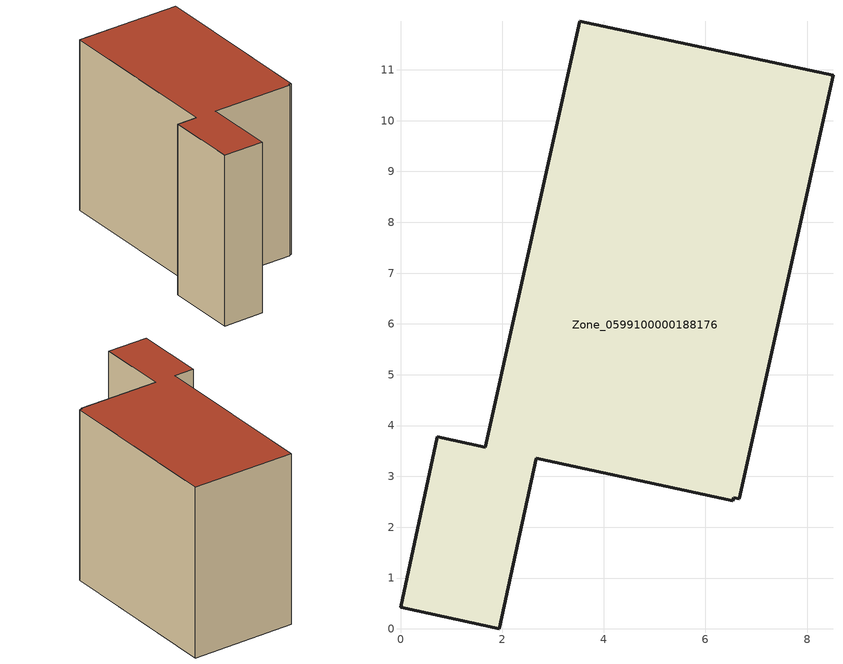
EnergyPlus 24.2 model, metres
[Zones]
Zone_0599100000188176
 floor ground (C_G): 1.95,0 0,0.42 0.72,3.78 1.67,3.58 3.53,11.96 8.51,10.89 6.66,2.56 6.56,2.58 6.54,2.52 2.67,3.36 z0
 wall outside (C_F): 0,0.42 1.95,0 2.67,3.36 6.54,2.52 6.56,2.58 6.66,2.56 8.51,10.89 3.53,11.96 1.67,3.58 0.72,3.78 0,0.42 z0:8.39
 roof outside (C_R): 6.54,2.52 6.56,2.58 6.66,2.56 8.51,10.89 3.53,11.96 1.67,3.58 0.72,3.78 0,0.42 1.95,0 2.67,3.36 z8.39
[BUILDING]
Pand.0599100000188176: North Axis=0; Terrain=City; Loads Convergence Tolerance Value=0.04; Temperature Convergence Tolerance Value=0.4; Solar Distribution=FullExterior; Maximum Number of Warmup Days=25; Minimum Number of Warmup Days=1
[Site:Location]
Rotterdam.The.Hague.AP_ZH_NLD Design_Conditions: Latitude=51.96; Longitude=4.45; Time Zone=1; Elevation=-4.5
[SITE:GROUNDTEMPERATURE:BUILDINGSURFACE]
18, 18, 18, 18, 18, 18, 18, 18, 18, 18, 18, 18
[MATERIAL] Thermal Absorptance=0.9; Solar Absorptance=0.7; Visible Absorptance=0.7
Name | Roughness | Thickness | Conductivity | Density | Specific Heat
G.TI.1975-1991 | MediumSmooth | 0.15 | 0.288461 | 540 | 1210
F.TI.1975-1991 | Rough | 0.3 | 0.230769 | 1920 | 840
R.TI.1975-1991 | MediumRough | 0.2 | 0.153846 | 1500 | 1000
[CONSTRUCTION]
C_G: G.TI.1975-1991
C_F: F.TI.1975-1991
C_R: R.TI.1975-1991
[ZONE]
Zone_0599100000188176: Type=1; Multiplier=1; Ceiling Height=Autocalculate; Volume=Autocalculate; Floor Area=autocalculate; Part of Total Floor Area=Yes
[ZONEINFILTRATION:DESIGNFLOWRATE]
Infil_Zone_0599100000188176: Zone or ZoneList or Space or SpaceList=Zone_0599100000188176; Schedule=AlwaysOn; Design Flow Rate Calculation Method=Flow/Area; Flow Rate per Floor Area=0.003; Constant Term Coefficient=1; Temperature Term Coefficient=0; Velocity Term Coefficient=0; Velocity Squared Term Coefficient=0
[HVACTEMPLATE:ZONE:IDEALLOADSAIRSYSTEM]
Zone_0599100000188176: Maximum Heating Supply Air Temperature=50; Minimum Cooling Supply Air Temperature=13; Maximum Heating Supply Air Humidity Ratio=0.0156; Minimum Cooling Supply Air Humidity Ratio=0.0077; Heating Limit=NoLimit; Cooling Limit=NoLimit; Dehumidification Control Type=ConstantSensibleHeatRatio; Cooling Sensible Heat Ratio=0.7; Dehumidification Setpoint=60; Humidification Control Type=None; Humidification Setpoint=30; Outdoor Air Method=None; Outdoor Air Flow Rate per Person=0.00944; Outdoor Air Flow Rate per Zone Floor Area=0; Outdoor Air Flow Rate per Zone=0; Demand Controlled Ventilation Type=None; Outdoor Air Economizer Type=NoEconomizer; Heat Recovery Type=None; Sensible Heat Recovery Effectiveness=0.7; Latent Heat Recovery Effectiveness=0.65
[ZONECONTROL:THERMOSTAT]
ThermostatControl_Zone_0599100000188176: Zone or ZoneList=Zone_0599100000188176; Control Type Schedule=DualSetpointControlType; Control 1=Thermostat_Zone_0599100000188176; Temperature Difference Between Cutout And Setpoint=0
[THERMOSTATSETPOINT:DUALSETPOINT]
Thermostat_Zone_0599100000188176: Heating Setpoint Temperature Schedule=HeatingSetpoint_Zone_0599100000188176; Cooling Setpoint Temperature Schedule=CoolingSetpoint_Zone_0599100000188176
[SCHEDULE:COMPACT]
HeatingSetpoint_Zone_0599100000188176: Through: 12/31, For: AllDays, Until: 24:00, 21
CoolingSetpoint_Zone_0599100000188176: Through: 12/31, For: AllDays, Until: 24:00, 24
DualSetpointControlType: Through: 12/31, For: AllDays, Until: 24:00, 4
AlwaysOn: Through: 12/31, For: AllDays, Until: 24:00, 1
